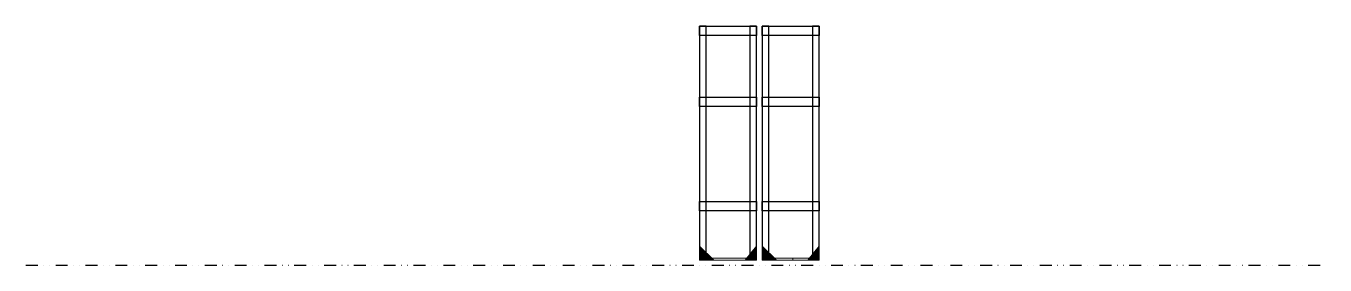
# Model space of a CAD drawing. Header units: millimetres. Extents: x 7784 to 9154, y 2917 to 3169.
import ezdxf

# ---------------------------------------------------------------- set-up
doc = ezdxf.new("R2010")
doc.units = ezdxf.units.MM
doc.linetypes.add('DIVIDE2', pattern=[0.625, 0.25, -0.125, 0, -0.125, 0, -0.125])
doc.linetypes.add('HIDDEN', pattern=[0.375, 0.25, -0.125])
doc.layers.add('Madeira', color=126, linetype='Continuous', lineweight=18)
doc.layers.add('Sarr 2.2x7', color=40, linetype='Continuous', lineweight=9)
for name, color, linetype in [('Nível', 160, 'Continuous'), ('SARR_2.2x10', 60, 'Continuous'), ('SARR_7x7', 40, 'Continuous')]:
    doc.layers.add(name, color=color, linetype=linetype)

msp = doc.modelspace()

# ---------------------------------------------------------------- hatches: boundary and pattern name
at = {"layer": 'Madeira'}
h = msp.add_hatch(color=252, dxfattribs=at)
h.dxf.hatch_style = 2
h.paths.add_polyline_path([(8494.4, 2937.2), (8494.4, 2922.2), (8509.4, 2922.2)])
h = msp.add_hatch(color=252, dxfattribs=at)
h.dxf.hatch_style = 2
h.paths.add_polyline_path([(8554.4, 2937.2), (8554.4, 2922.2), (8542.4, 2922.2)])
h = msp.add_hatch(color=252, dxfattribs=at)
h.dxf.hatch_style = 2
h.paths.add_polyline_path([(8560.4, 2937.2), (8560.4, 2922.2), (8575.4, 2922.2)])
h = msp.add_hatch(color=252, dxfattribs=at)
h.dxf.hatch_style = 2
h.paths.add_polyline_path([(8620.4, 2937.2), (8620.4, 2922.2), (8608.4, 2922.2)])

# ---------------------------------------------------------------- linework, layer by layer
at = {"layer": 'Madeira', "color": 250, "linetype": 'HIDDEN'}
for p, q in [((8497.9, 2933.7), (8497.9, 2924.4)), ((8550.9, 2933.7), (8550.9, 2924.4)), ((8563.9, 2933.7), (8563.9, 2924.4)), ((8616.9, 2933.7), (8616.9, 2924.4)), ((8504.2, 2924.4), (8494.4, 2924.4)), ((8504.2, 2924.4), (8494.4, 2924.4)), ((8544.5, 2924.4), (8554.4, 2924.4)), ((8544.5, 2924.4), (8554.4, 2924.4)), ((8570.2, 2924.4), (8560.4, 2924.4)), ((8570.2, 2924.4), (8560.4, 2924.4)), ((8610.5, 2924.4), (8620.4, 2924.4)), ((8610.5, 2924.4), (8620.4, 2924.4))]:
    msp.add_line(p, q, dxfattribs=at)
at = {"layer": 'Madeira', "color": 1, "linetype": 'HIDDEN'}
for p, q in [((8497.9, 2933.7), (8497.9, 2924.4)), ((8550.9, 2933.7), (8550.9, 2924.4)), ((8563.9, 2933.7), (8563.9, 2924.4)), ((8616.9, 2933.7), (8616.9, 2924.4)), ((8510.2, 2924.4), (8494.4, 2924.4)), ((8501.4, 2930.2), (8501.4, 2924.4)), ((8530.6, 2924.4), (8554.4, 2924.4)), ((8576.2, 2924.4), (8560.4, 2924.4)), ((8567.4, 2930.2), (8567.4, 2924.4)), ((8596.6, 2924.4), (8620.4, 2924.4))]:
    msp.add_line(p, q, dxfattribs=at)
at = {"layer": 'Madeira', "color": 250}
for p, q in [((8494.4, 2924.4), (8494.4, 2922.2)), ((8494.4, 2924.4), (8494.4, 2922.2)), ((8494.4, 2924.4), (8494.4, 2922.2)), ((8560.4, 2924.4), (8560.4, 2922.2)), ((8560.4, 2924.4), (8560.4, 2922.2)), ((8560.4, 2924.4), (8560.4, 2922.2))]:
    msp.add_line(p, q, dxfattribs=at)
at = {"layer": 'Madeira', "color": 0}
for points in [[(8494.4, 2937.2), (8494.4, 2922.2), (8509.4, 2922.2), (8494.4, 2937.2)], [(8554.4, 2937.2), (8554.4, 2922.2), (8542.4, 2922.2), (8554.4, 2937.2)], [(8560.4, 2937.2), (8560.4, 2922.2), (8575.4, 2922.2), (8560.4, 2937.2)], [(8620.4, 2937.2), (8620.4, 2922.2), (8608.4, 2922.2), (8620.4, 2937.2)]]:
    msp.add_lwpolyline(points, dxfattribs=at)
at = {"layer": 'Nível', "color": 4, "linetype": 'DIVIDE2', "ltscale": 50}
msp.add_line((7783.9, 2917.2), (9153.9, 2917.2), dxfattribs=at)
at = {"layer": 'Sarr 2.2x7'}
for p, q in [((8494.4, 2924.4), (8494.4, 2922.2)), ((8554.4, 2922.2), (8554.4, 2924.4)), ((8560.4, 2924.4), (8560.4, 2922.2)), ((8592.6, 2922.2), (8592.6, 2924.4))]:
    msp.add_line(p, q, dxfattribs=at)
for points in [[(8554.4, 2924.4), (8494.4, 2924.4), (8494.4, 2922.2), (8554.4, 2922.2)], [(8620.4, 2924.4), (8560.4, 2924.4), (8560.4, 2922.2), (8620.4, 2922.2)]]:
    msp.add_lwpolyline(points, close=True, dxfattribs=at)
at = {"layer": 'SARR_2.2x10'}
for points in [[(8494.4, 3169.4), (8554.4, 3169.4), (8554.4, 3159.4), (8494.4, 3159.4)], [(8560.4, 3169.4), (8620.4, 3169.4), (8620.4, 3159.4), (8560.4, 3159.4)], [(8494.4, 3094.4), (8554.4, 3094.4), (8554.4, 3084.4), (8494.4, 3084.4)], [(8560.4, 3094.4), (8620.4, 3094.4), (8620.4, 3084.4), (8560.4, 3084.4)], [(8494.4, 2984.4), (8554.4, 2984.4), (8554.4, 2974.4), (8494.4, 2974.4)], [(8560.4, 2984.4), (8620.4, 2984.4), (8620.4, 2974.4), (8560.4, 2974.4)]]:
    msp.add_lwpolyline(points, close=True, dxfattribs=at)
at = {"layer": 'SARR_7x7'}
for points in [[(8494.4, 2924.4), (8501.4, 2924.4), (8501.4, 3169.4), (8494.4, 3169.4)], [(8547.4, 2924.4), (8554.4, 2924.4), (8554.4, 3169.4), (8547.4, 3169.4)], [(8560.4, 2924.4), (8567.4, 2924.4), (8567.4, 3169.4), (8560.4, 3169.4)], [(8613.4, 2924.4), (8620.4, 2924.4), (8620.4, 3169.4), (8613.4, 3169.4)]]:
    msp.add_lwpolyline(points, close=True, dxfattribs=at)

doc.saveas('drawing.dxf')
